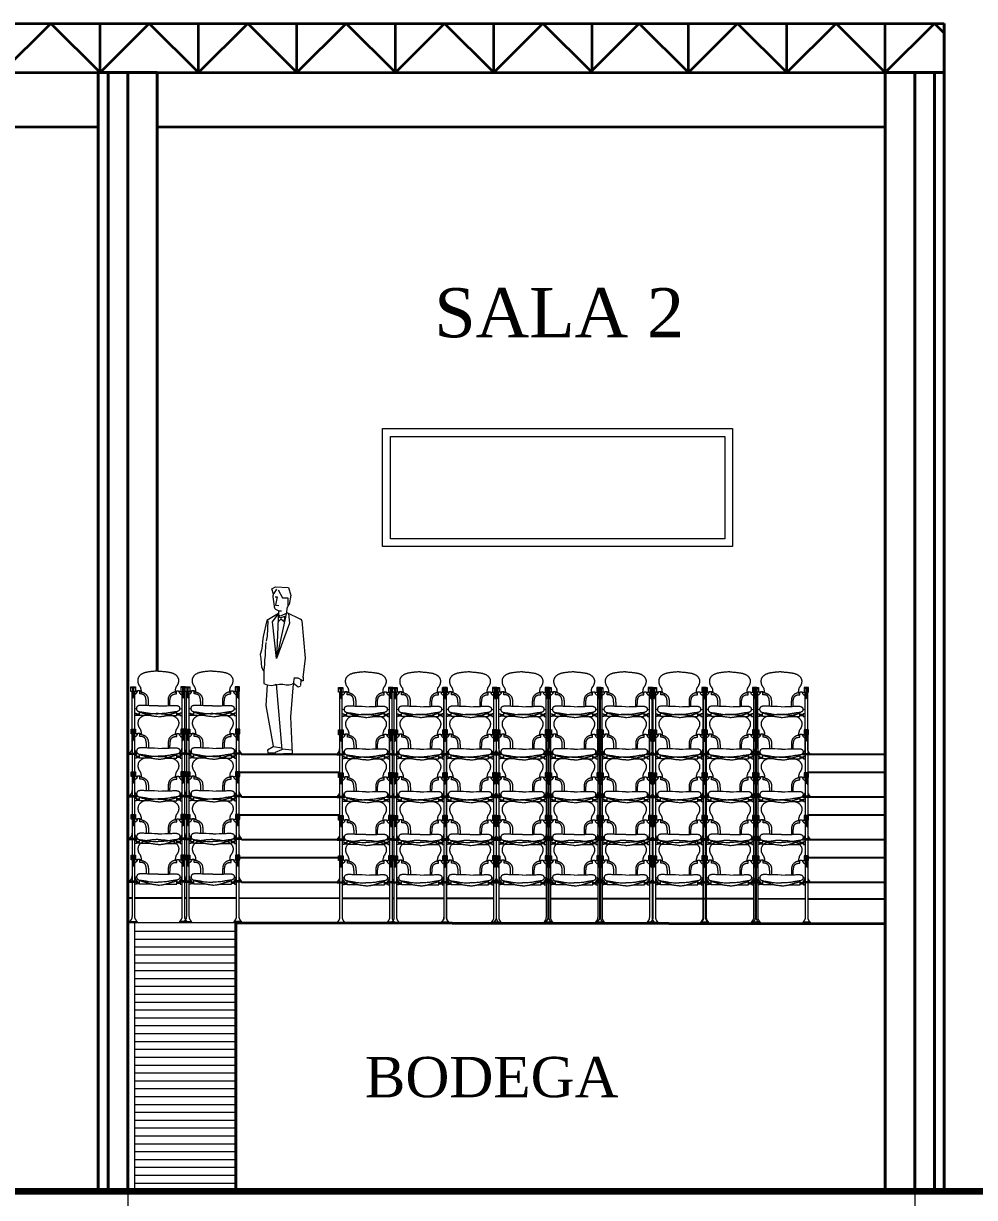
# Model space of a CAD drawing. Header units: millimetres. Extents: x 202 to 406, y -88 to 148.
# Drawn here: x 291.27 to 300.94, y -2.14 to 9.8 of the extents above; entities that cross this region are included whole.
import ezdxf

# ---------------------------------------------------------------- set-up
doc = ezdxf.new("R2010")
doc.units = ezdxf.units.MM
doc.header["$LTSCALE"] = 0.065
doc.linetypes.add('DASHDOT', pattern=[25.4, 12.7, -6.35, 0, -6.35])
doc.layers.get('0').update_dxf_attribs({"lineweight": 0})
for name, color, linetype, lineweight in [('accesos', 80, 'Continuous', 15), ('ejes', 1, 'DASHDOT', 0), ('escaleras', 90, 'Continuous', 25), ('ESTRUCTURA', 183, 'Continuous', 35), ('LINEA DE TIERRA', 183, 'Continuous', 90), ('muebles', 140, 'Continuous', 0), ('muros', 50, 'Continuous', 40)]:
    doc.layers.add(name, color=color, linetype=linetype, lineweight=lineweight)

# ---------------------------------------------------------------- blocks, each defined once
blk = doc.blocks.new('Var257a')
at = {"linetype": 'Continuous'}
for p, q in [((-28.942, -47.709), (-28.942, -47.717)), ((-28.931, -47.709), (-28.942, -47.709)), ((-28.942, -47.717), (-28.934, -47.717)), ((-28.892, -47.709), (-28.907, -47.709)), ((-28.892, -47.716), (-28.907, -47.716)), ((-28.547, -47.709), (-28.533, -47.709)), ((-28.547, -47.716), (-28.533, -47.716)), ((-28.509, -47.709), (-28.498, -47.709)), ((-28.498, -47.717), (-28.507, -47.717)), ((-28.498, -47.709), (-28.498, -47.717)), ((-28.94, -47.89), (-28.961, -47.882)), ((-28.942, -47.937), (-28.91, -47.937)), ((-28.942, -47.95), (-28.91, -47.95)), ((-28.498, -47.937), (-28.53, -47.937)), ((-28.498, -47.95), (-28.53, -47.95)), ((-28.501, -47.89), (-28.48, -47.882)), ((-29.013, -48.348), (-28.935, -48.348)), ((-29.01, -48.336), (-28.938, -48.336)), ((-28.427, -48.348), (-28.506, -48.348)), ((-28.431, -48.336), (-28.503, -48.336))]:
    blk.add_line(p, q, dxfattribs=at)
for points in [[(-28.72, -47.504), (-28.73, -47.504), (-28.74, -47.504), (-28.749, -47.505), (-28.758, -47.505), (-28.766, -47.506), (-28.773, -47.507), (-28.781, -47.507), (-28.787, -47.508), (-28.794, -47.509), (-28.801, -47.51), (-28.807, -47.511), (-28.813, -47.512), (-28.818, -47.512), (-28.824, -47.513), (-28.829, -47.514), (-28.834, -47.515), (-28.839, -47.516), (-28.844, -47.517), (-28.848, -47.518), (-28.852, -47.519), (-28.856, -47.521), (-28.86, -47.522), (-28.865, -47.523), (-28.868, -47.525), (-28.872, -47.526), (-28.876, -47.528), (-28.88, -47.53), (-28.884, -47.532), (-28.888, -47.535), (-28.892, -47.537), (-28.895, -47.539), (-28.899, -47.542), (-28.902, -47.545), (-28.905, -47.548), (-28.908, -47.551), (-28.911, -47.554), (-28.913, -47.558), (-28.915, -47.561), (-28.918, -47.564), (-28.92, -47.568), (-28.921, -47.571), (-28.923, -47.575), (-28.924, -47.578), (-28.925, -47.582), (-28.926, -47.585), (-28.926, -47.589), (-28.927, -47.592), (-28.927, -47.596), (-28.927, -47.599), (-28.927, -47.603), (-28.927, -47.606), (-28.927, -47.61), (-28.926, -47.613), (-28.925, -47.616), (-28.925, -47.62), (-28.924, -47.623), (-28.923, -47.626), (-28.922, -47.629), (-28.921, -47.632), (-28.92, -47.635), (-28.918, -47.638), (-28.917, -47.641), (-28.915, -47.644), (-28.914, -47.646), (-28.912, -47.649), (-28.911, -47.651), (-28.909, -47.654), (-28.907, -47.657), (-28.905, -47.659), (-28.904, -47.662), (-28.902, -47.665), (-28.9, -47.667), (-28.899, -47.67), (-28.897, -47.68), (-28.896, -47.684), (-28.894, -47.689), (-28.894, -47.695), (-28.893, -47.702), (-28.892, -47.71), (-28.892, -47.716)], [(-28.72, -47.504), (-28.709, -47.504), (-28.699, -47.504), (-28.69, -47.505), (-28.681, -47.505), (-28.673, -47.506), (-28.666, -47.507), (-28.659, -47.507), (-28.652, -47.508), (-28.645, -47.509), (-28.639, -47.51), (-28.633, -47.511), (-28.627, -47.512), (-28.621, -47.512), (-28.615, -47.513), (-28.61, -47.514), (-28.605, -47.515), (-28.6, -47.516), (-28.596, -47.517), (-28.591, -47.518), (-28.587, -47.519), (-28.583, -47.521), (-28.579, -47.522), (-28.575, -47.523), (-28.571, -47.525), (-28.567, -47.526), (-28.563, -47.528), (-28.559, -47.53), (-28.555, -47.532), (-28.551, -47.535), (-28.548, -47.537), (-28.544, -47.539), (-28.541, -47.542), (-28.537, -47.545), (-28.534, -47.548), (-28.531, -47.551), (-28.529, -47.554), (-28.526, -47.558), (-28.524, -47.561), (-28.522, -47.564), (-28.52, -47.568), (-28.518, -47.571), (-28.517, -47.575), (-28.515, -47.578), (-28.514, -47.582), (-28.514, -47.585), (-28.513, -47.589), (-28.512, -47.592), (-28.512, -47.596), (-28.512, -47.599), (-28.512, -47.603), (-28.512, -47.606), (-28.513, -47.61), (-28.513, -47.613), (-28.514, -47.616), (-28.515, -47.62), (-28.515, -47.623), (-28.516, -47.626), (-28.517, -47.629), (-28.519, -47.632), (-28.52, -47.635), (-28.521, -47.638), (-28.522, -47.641), (-28.524, -47.644), (-28.525, -47.646), (-28.527, -47.649), (-28.529, -47.651), (-28.53, -47.654), (-28.532, -47.657), (-28.534, -47.659), (-28.536, -47.662), (-28.537, -47.665), (-28.539, -47.667), (-28.541, -47.67), (-28.542, -47.68), (-28.544, -47.684), (-28.545, -47.689), (-28.546, -47.695), (-28.547, -47.702), (-28.547, -47.71), (-28.547, -47.716)], [(-28.98, -47.71), (-28.997, -47.71), (-28.997, -47.662), (-28.951, -47.662), (-28.951, -47.71), (-28.969, -47.71)], [(-28.997, -47.671), (-28.951, -47.671)], [(-28.98, -47.671), (-28.98, -47.705), (-28.98, -47.73), (-28.98, -47.747), (-28.981, -47.759), (-28.981, -47.766), (-28.981, -47.77), (-28.981, -47.771), (-28.981, -47.771), (-28.981, -47.771), (-28.981, -47.771), (-28.981, -47.772), (-28.981, -47.772), (-28.981, -47.772), (-28.981, -47.773), (-28.981, -47.773), (-28.982, -47.773), (-28.982, -47.774), (-28.982, -47.774), (-28.982, -47.775), (-28.983, -47.776), (-28.983, -47.777), (-28.984, -47.779), (-28.986, -47.781), (-28.987, -47.784)], [(-28.987, -47.71), (-28.987, -48.279)], [(-28.969, -47.671), (-28.969, -47.705), (-28.968, -47.73), (-28.968, -47.747), (-28.968, -47.759), (-28.968, -47.766), (-28.968, -47.77), (-28.968, -47.771), (-28.968, -47.771), (-28.968, -47.771), (-28.968, -47.771), (-28.968, -47.772), (-28.968, -47.772), (-28.968, -47.772), (-28.967, -47.773), (-28.967, -47.773), (-28.967, -47.773), (-28.967, -47.774), (-28.967, -47.774), (-28.967, -47.775), (-28.966, -47.776), (-28.965, -47.778), (-28.964, -47.78), (-28.962, -47.782), (-28.961, -47.785)], [(-28.93, -47.705), (-28.932, -47.711), (-28.933, -47.715), (-28.935, -47.719), (-28.937, -47.722), (-28.938, -47.725), (-28.94, -47.727), (-28.942, -47.729), (-28.943, -47.731), (-28.945, -47.732), (-28.946, -47.734), (-28.948, -47.735), (-28.95, -47.737), (-28.952, -47.738), (-28.954, -47.74), (-28.957, -47.742), (-28.961, -47.744)], [(-28.961, -47.71), (-28.961, -48.279)], [(-28.907, -47.736), (-28.907, -47.705), (-28.93, -47.705)], [(-28.84, -47.854), (-28.84, -47.846), (-28.84, -47.84), (-28.84, -47.833), (-28.84, -47.828), (-28.84, -47.823), (-28.84, -47.819), (-28.84, -47.815), (-28.841, -47.811), (-28.841, -47.808), (-28.841, -47.806), (-28.841, -47.804), (-28.841, -47.801), (-28.841, -47.8), (-28.842, -47.798), (-28.842, -47.796), (-28.842, -47.794), (-28.842, -47.793), (-28.843, -47.791), (-28.843, -47.789), (-28.843, -47.787), (-28.843, -47.785), (-28.844, -47.784), (-28.844, -47.782), (-28.844, -47.78), (-28.845, -47.779), (-28.845, -47.777), (-28.845, -47.776), (-28.845, -47.775), (-28.846, -47.773), (-28.846, -47.772), (-28.847, -47.771), (-28.847, -47.77), (-28.847, -47.769), (-28.848, -47.768), (-28.848, -47.766), (-28.849, -47.765), (-28.849, -47.764), (-28.85, -47.763), (-28.85, -47.762), (-28.851, -47.761), (-28.851, -47.76), (-28.852, -47.759), (-28.852, -47.758), (-28.853, -47.757), (-28.854, -47.756), (-28.854, -47.755), (-28.855, -47.754), (-28.856, -47.753), (-28.857, -47.752), (-28.858, -47.751), (-28.858, -47.751), (-28.859, -47.75), (-28.86, -47.749), (-28.861, -47.748), (-28.862, -47.747), (-28.863, -47.747), (-28.864, -47.746), (-28.865, -47.745), (-28.866, -47.745), (-28.867, -47.744), (-28.868, -47.743), (-28.869, -47.743), (-28.87, -47.742), (-28.871, -47.742), (-28.872, -47.741), (-28.874, -47.741), (-28.875, -47.74), (-28.876, -47.74), (-28.878, -47.739), (-28.879, -47.739), (-28.88, -47.738), (-28.882, -47.738), (-28.883, -47.738), (-28.884, -47.737), (-28.885, -47.737), (-28.886, -47.737), (-28.887, -47.737), (-28.889, -47.737), (-28.89, -47.736), (-28.891, -47.736), (-28.892, -47.736), (-28.893, -47.736), (-28.895, -47.736), (-28.897, -47.736), (-28.899, -47.736), (-28.901, -47.736), (-28.904, -47.736), (-28.907, -47.736)], [(-28.892, -47.716), (-28.89, -47.716), (-28.886, -47.717), (-28.882, -47.718), (-28.879, -47.719), (-28.876, -47.72), (-28.874, -47.72), (-28.873, -47.721), (-28.871, -47.722), (-28.87, -47.722), (-28.868, -47.723), (-28.866, -47.724), (-28.864, -47.725), (-28.863, -47.726), (-28.86, -47.727), (-28.858, -47.728), (-28.856, -47.73), (-28.854, -47.731), (-28.851, -47.733), (-28.849, -47.735), (-28.846, -47.737), (-28.844, -47.74), (-28.841, -47.742), (-28.839, -47.745), (-28.837, -47.747), (-28.834, -47.75), (-28.833, -47.753), (-28.831, -47.755), (-28.83, -47.758), (-28.828, -47.761), (-28.827, -47.764), (-28.826, -47.767), (-28.825, -47.77), (-28.824, -47.773), (-28.824, -47.776), (-28.823, -47.779), (-28.823, -47.782), (-28.822, -47.785), (-28.822, -47.788), (-28.822, -47.791), (-28.821, -47.794), (-28.821, -47.797), (-28.821, -47.8), (-28.821, -47.804), (-28.821, -47.807), (-28.82, -47.811), (-28.82, -47.815), (-28.82, -47.819), (-28.82, -47.824), (-28.82, -47.83), (-28.82, -47.835), (-28.82, -47.841), (-28.82, -47.846), (-28.82, -47.851), (-28.82, -47.854)], [(-28.547, -47.716), (-28.549, -47.716), (-28.554, -47.717), (-28.557, -47.718), (-28.56, -47.719), (-28.563, -47.72), (-28.565, -47.72), (-28.567, -47.721), (-28.568, -47.722), (-28.57, -47.722), (-28.571, -47.723), (-28.573, -47.724), (-28.575, -47.725), (-28.577, -47.726), (-28.579, -47.727), (-28.581, -47.728), (-28.583, -47.73), (-28.586, -47.731), (-28.588, -47.733), (-28.591, -47.735), (-28.593, -47.737), (-28.596, -47.74), (-28.598, -47.742), (-28.601, -47.745), (-28.603, -47.747), (-28.605, -47.75), (-28.607, -47.753), (-28.608, -47.755), (-28.61, -47.758), (-28.611, -47.761), (-28.612, -47.764), (-28.613, -47.767), (-28.614, -47.77), (-28.615, -47.773), (-28.616, -47.776), (-28.616, -47.779), (-28.617, -47.782), (-28.617, -47.785), (-28.617, -47.788), (-28.618, -47.791), (-28.618, -47.794), (-28.618, -47.797), (-28.618, -47.8), (-28.619, -47.804), (-28.619, -47.807), (-28.619, -47.811), (-28.619, -47.815), (-28.619, -47.819), (-28.619, -47.824), (-28.619, -47.83), (-28.619, -47.835), (-28.619, -47.841), (-28.619, -47.846), (-28.619, -47.851), (-28.619, -47.854)], [(-28.601, -47.854), (-28.601, -47.846), (-28.601, -47.84), (-28.601, -47.833), (-28.601, -47.828), (-28.6, -47.823), (-28.6, -47.819), (-28.6, -47.815), (-28.6, -47.811), (-28.6, -47.808), (-28.6, -47.806), (-28.6, -47.804), (-28.599, -47.801), (-28.599, -47.8), (-28.599, -47.798), (-28.599, -47.796), (-28.599, -47.794), (-28.598, -47.793), (-28.598, -47.791), (-28.598, -47.789), (-28.598, -47.787), (-28.597, -47.785), (-28.597, -47.784), (-28.597, -47.782), (-28.596, -47.78), (-28.596, -47.779), (-28.596, -47.777), (-28.595, -47.776), (-28.595, -47.775), (-28.595, -47.773), (-28.594, -47.772), (-28.594, -47.771), (-28.594, -47.77), (-28.593, -47.769), (-28.593, -47.768), (-28.592, -47.766), (-28.592, -47.765), (-28.591, -47.764), (-28.591, -47.763), (-28.59, -47.762), (-28.59, -47.761), (-28.589, -47.76), (-28.589, -47.759), (-28.588, -47.758), (-28.588, -47.757), (-28.587, -47.756), (-28.586, -47.755), (-28.586, -47.754), (-28.585, -47.753), (-28.584, -47.752), (-28.583, -47.751), (-28.582, -47.751), (-28.581, -47.75), (-28.58, -47.749), (-28.579, -47.748), (-28.578, -47.747), (-28.577, -47.747), (-28.576, -47.746), (-28.575, -47.745), (-28.574, -47.745), (-28.573, -47.744), (-28.573, -47.743), (-28.572, -47.743), (-28.57, -47.742), (-28.569, -47.742), (-28.568, -47.741), (-28.567, -47.741), (-28.566, -47.74), (-28.564, -47.74), (-28.563, -47.739), (-28.562, -47.739), (-28.56, -47.738), (-28.559, -47.738), (-28.558, -47.738), (-28.557, -47.737), (-28.555, -47.737), (-28.554, -47.737), (-28.553, -47.737), (-28.552, -47.737), (-28.551, -47.736), (-28.55, -47.736), (-28.548, -47.736), (-28.547, -47.736), (-28.546, -47.736), (-28.544, -47.736), (-28.542, -47.736), (-28.54, -47.736), (-28.537, -47.736), (-28.533, -47.736)], [(-28.533, -47.736), (-28.533, -47.705), (-28.511, -47.705)], [(-28.511, -47.705), (-28.509, -47.711), (-28.507, -47.715), (-28.506, -47.719), (-28.504, -47.722), (-28.502, -47.725), (-28.501, -47.727), (-28.499, -47.729), (-28.497, -47.731), (-28.496, -47.732), (-28.494, -47.734), (-28.493, -47.735), (-28.491, -47.737), (-28.489, -47.738), (-28.486, -47.74), (-28.483, -47.742), (-28.48, -47.744)], [(-28.46, -47.71), (-28.444, -47.71), (-28.444, -47.662), (-28.489, -47.662), (-28.489, -47.71), (-28.472, -47.71)], [(-28.444, -47.671), (-28.489, -47.671)], [(-28.472, -47.671), (-28.472, -47.705), (-28.472, -47.73), (-28.472, -47.747), (-28.472, -47.759), (-28.472, -47.766), (-28.473, -47.77), (-28.473, -47.771), (-28.473, -47.771), (-28.473, -47.771), (-28.473, -47.771), (-28.473, -47.772), (-28.473, -47.772), (-28.473, -47.772), (-28.473, -47.773), (-28.473, -47.773), (-28.473, -47.773), (-28.473, -47.774), (-28.474, -47.774), (-28.474, -47.775), (-28.475, -47.776), (-28.475, -47.778), (-28.477, -47.78), (-28.478, -47.782), (-28.48, -47.785)], [(-28.48, -47.71), (-28.48, -48.279)], [(-28.46, -47.671), (-28.46, -47.705), (-28.46, -47.73), (-28.46, -47.747), (-28.46, -47.759), (-28.46, -47.766), (-28.46, -47.77), (-28.46, -47.771), (-28.46, -47.771), (-28.46, -47.771), (-28.46, -47.771), (-28.459, -47.772), (-28.459, -47.772), (-28.459, -47.772), (-28.459, -47.773), (-28.459, -47.773), (-28.459, -47.773), (-28.459, -47.774), (-28.459, -47.774), (-28.458, -47.775), (-28.458, -47.776), (-28.457, -47.777), (-28.456, -47.779), (-28.455, -47.781), (-28.453, -47.784)], [(-28.453, -47.71), (-28.453, -48.279)], [(-28.72, -47.857), (-28.757, -47.856), (-28.787, -47.855), (-28.811, -47.855), (-28.831, -47.854), (-28.846, -47.853), (-28.858, -47.853), (-28.868, -47.852), (-28.876, -47.852), (-28.884, -47.852), (-28.89, -47.852), (-28.896, -47.852), (-28.901, -47.852), (-28.906, -47.852), (-28.91, -47.853), (-28.914, -47.854), (-28.918, -47.855), (-28.921, -47.856), (-28.924, -47.857), (-28.926, -47.858), (-28.928, -47.859), (-28.93, -47.861), (-28.932, -47.863), (-28.934, -47.864), (-28.935, -47.866), (-28.936, -47.868), (-28.937, -47.87), (-28.938, -47.873), (-28.939, -47.875), (-28.939, -47.877), (-28.94, -47.879), (-28.94, -47.881), (-28.94, -47.883), (-28.94, -47.885), (-28.94, -47.888), (-28.94, -47.89), (-28.939, -47.892), (-28.939, -47.894), (-28.938, -47.895), (-28.938, -47.897), (-28.937, -47.899), (-28.935, -47.901), (-28.934, -47.903), (-28.933, -47.904), (-28.931, -47.906), (-28.93, -47.908), (-28.928, -47.909), (-28.926, -47.91), (-28.924, -47.911), (-28.922, -47.912), (-28.92, -47.913), (-28.918, -47.914), (-28.916, -47.915), (-28.914, -47.915), (-28.911, -47.916), (-28.908, -47.916), (-28.905, -47.917), (-28.902, -47.917), (-28.899, -47.918), (-28.895, -47.918), (-28.891, -47.919), (-28.887, -47.919), (-28.883, -47.92), (-28.879, -47.92), (-28.875, -47.921), (-28.871, -47.921), (-28.867, -47.922), (-28.862, -47.923), (-28.858, -47.923), (-28.853, -47.924), (-28.847, -47.925), (-28.84, -47.926), (-28.833, -47.928), (-28.825, -47.929), (-28.815, -47.931), (-28.804, -47.932), (-28.792, -47.933), (-28.777, -47.935), (-28.761, -47.936), (-28.742, -47.937), (-28.72, -47.937)], [(-28.72, -47.857), (-28.684, -47.856), (-28.654, -47.855), (-28.63, -47.855), (-28.61, -47.854), (-28.595, -47.853), (-28.582, -47.853), (-28.572, -47.852), (-28.564, -47.852), (-28.557, -47.852), (-28.55, -47.852), (-28.544, -47.852), (-28.539, -47.852), (-28.534, -47.852), (-28.53, -47.853), (-28.526, -47.854), (-28.523, -47.855), (-28.52, -47.856), (-28.517, -47.857), (-28.515, -47.858), (-28.512, -47.859), (-28.51, -47.861), (-28.508, -47.863), (-28.507, -47.864), (-28.505, -47.866), (-28.504, -47.868), (-28.503, -47.87), (-28.502, -47.873), (-28.502, -47.875), (-28.501, -47.877), (-28.501, -47.879), (-28.501, -47.881), (-28.501, -47.883), (-28.501, -47.885), (-28.501, -47.888), (-28.501, -47.89), (-28.501, -47.892), (-28.502, -47.894), (-28.502, -47.895), (-28.503, -47.897), (-28.504, -47.899), (-28.505, -47.901), (-28.506, -47.903), (-28.508, -47.904), (-28.509, -47.906), (-28.511, -47.908), (-28.513, -47.909), (-28.515, -47.91), (-28.517, -47.911), (-28.518, -47.912), (-28.52, -47.913), (-28.523, -47.914), (-28.525, -47.915), (-28.527, -47.915), (-28.53, -47.916), (-28.532, -47.916), (-28.535, -47.917), (-28.539, -47.917), (-28.542, -47.918), (-28.546, -47.918), (-28.55, -47.919), (-28.554, -47.919), (-28.558, -47.92), (-28.562, -47.92), (-28.566, -47.921), (-28.57, -47.921), (-28.574, -47.922), (-28.578, -47.923), (-28.583, -47.923), (-28.588, -47.924), (-28.594, -47.925), (-28.6, -47.926), (-28.608, -47.928), (-28.616, -47.929), (-28.625, -47.931), (-28.636, -47.932), (-28.649, -47.933), (-28.663, -47.935), (-28.68, -47.936), (-28.698, -47.937), (-28.72, -47.937)], [(-28.961, -47.93), (-28.942, -47.93), (-28.942, -47.956), (-28.961, -47.956)], [(-28.72, -47.967), (-28.734, -47.966), (-28.745, -47.965), (-28.755, -47.964), (-28.763, -47.963), (-28.77, -47.962), (-28.776, -47.961), (-28.781, -47.96), (-28.786, -47.959), (-28.79, -47.958), (-28.794, -47.957), (-28.798, -47.956), (-28.802, -47.955), (-28.805, -47.954), (-28.809, -47.953), (-28.812, -47.952), (-28.815, -47.951), (-28.818, -47.95), (-28.822, -47.949), (-28.825, -47.948), (-28.828, -47.947), (-28.831, -47.945), (-28.835, -47.944), (-28.838, -47.943), (-28.842, -47.942), (-28.845, -47.941), (-28.849, -47.94), (-28.853, -47.939), (-28.856, -47.938), (-28.86, -47.937), (-28.863, -47.936), (-28.866, -47.935), (-28.868, -47.934), (-28.871, -47.934), (-28.873, -47.933), (-28.874, -47.933), (-28.876, -47.932), (-28.877, -47.932), (-28.879, -47.931), (-28.88, -47.931), (-28.882, -47.931), (-28.884, -47.93), (-28.886, -47.929), (-28.888, -47.929), (-28.89, -47.928), (-28.893, -47.927), (-28.895, -47.927), (-28.897, -47.926), (-28.899, -47.925), (-28.9, -47.925), (-28.902, -47.924), (-28.903, -47.924), (-28.905, -47.923), (-28.906, -47.922), (-28.907, -47.922), (-28.908, -47.921), (-28.908, -47.92), (-28.909, -47.92), (-28.91, -47.919), (-28.91, -47.918), (-28.911, -47.918), (-28.911, -47.917), (-28.911, -47.917), (-28.912, -47.916), (-28.912, -47.916)], [(-28.8, -47.956), (-28.91, -47.956), (-28.91, -47.918)], [(-28.72, -47.967), (-28.707, -47.966), (-28.695, -47.965), (-28.686, -47.964), (-28.677, -47.963), (-28.671, -47.962), (-28.665, -47.961), (-28.659, -47.96), (-28.655, -47.959), (-28.65, -47.958), (-28.646, -47.957), (-28.643, -47.956), (-28.639, -47.955), (-28.635, -47.954), (-28.632, -47.953), (-28.629, -47.952), (-28.626, -47.951), (-28.622, -47.95), (-28.619, -47.949), (-28.616, -47.948), (-28.613, -47.947), (-28.609, -47.945), (-28.606, -47.944), (-28.602, -47.943), (-28.599, -47.942), (-28.595, -47.941), (-28.592, -47.94), (-28.588, -47.939), (-28.584, -47.938), (-28.581, -47.937), (-28.578, -47.936), (-28.575, -47.935), (-28.572, -47.934), (-28.57, -47.934), (-28.568, -47.933), (-28.566, -47.933), (-28.565, -47.932), (-28.563, -47.932), (-28.562, -47.931), (-28.56, -47.931), (-28.558, -47.931), (-28.557, -47.93), (-28.555, -47.929), (-28.552, -47.929), (-28.55, -47.928), (-28.548, -47.927), (-28.546, -47.927), (-28.544, -47.926), (-28.542, -47.925), (-28.54, -47.925), (-28.539, -47.924), (-28.537, -47.924), (-28.536, -47.923), (-28.535, -47.922), (-28.534, -47.922), (-28.533, -47.921), (-28.532, -47.92), (-28.532, -47.92), (-28.531, -47.919), (-28.53, -47.918), (-28.53, -47.918), (-28.53, -47.917), (-28.529, -47.917), (-28.529, -47.916), (-28.529, -47.916)], [(-28.641, -47.956), (-28.53, -47.956), (-28.53, -47.918)], [(-28.48, -47.93), (-28.498, -47.93), (-28.498, -47.956), (-28.48, -47.956)], [(-28.987, -48.279), (-28.987, -48.285), (-28.988, -48.289), (-28.988, -48.293), (-28.988, -48.295), (-28.988, -48.298), (-28.988, -48.299), (-28.989, -48.301), (-28.989, -48.302), (-28.989, -48.303), (-28.99, -48.304), (-28.99, -48.305), (-28.99, -48.306), (-28.991, -48.307), (-28.991, -48.308), (-28.991, -48.309), (-28.992, -48.31), (-28.992, -48.31), (-28.992, -48.311), (-28.993, -48.312), (-28.993, -48.312), (-28.994, -48.313), (-28.994, -48.314), (-28.995, -48.315), (-28.996, -48.316), (-28.996, -48.317), (-28.997, -48.318), (-28.997, -48.319), (-28.998, -48.32), (-28.999, -48.321), (-28.999, -48.322), (-29, -48.323), (-29.001, -48.324), (-29.001, -48.325), (-29.002, -48.326), (-29.003, -48.326), (-29.003, -48.327), (-29.004, -48.328), (-29.004, -48.329), (-29.005, -48.329), (-29.006, -48.33), (-29.006, -48.331), (-29.007, -48.331), (-29.007, -48.332), (-29.008, -48.333), (-29.008, -48.334), (-29.009, -48.335), (-29.01, -48.335), (-29.01, -48.336), (-29.011, -48.337), (-29.011, -48.338), (-29.012, -48.34), (-29.012, -48.341), (-29.012, -48.342), (-29.013, -48.344), (-29.013, -48.346), (-29.013, -48.348)], [(-28.961, -48.279), (-28.96, -48.285), (-28.96, -48.289), (-28.96, -48.293), (-28.96, -48.295), (-28.96, -48.298), (-28.959, -48.299), (-28.959, -48.301), (-28.959, -48.302), (-28.959, -48.303), (-28.958, -48.304), (-28.958, -48.305), (-28.958, -48.306), (-28.957, -48.307), (-28.957, -48.308), (-28.957, -48.309), (-28.956, -48.31), (-28.956, -48.31), (-28.955, -48.311), (-28.955, -48.312), (-28.954, -48.312), (-28.954, -48.313), (-28.953, -48.314), (-28.953, -48.315), (-28.952, -48.316), (-28.952, -48.317), (-28.951, -48.318), (-28.95, -48.319), (-28.95, -48.32), (-28.949, -48.321), (-28.948, -48.322), (-28.948, -48.323), (-28.947, -48.324), (-28.946, -48.325), (-28.946, -48.326), (-28.945, -48.326), (-28.945, -48.327), (-28.944, -48.328), (-28.943, -48.329), (-28.943, -48.329), (-28.942, -48.33), (-28.942, -48.331), (-28.941, -48.331), (-28.941, -48.332), (-28.94, -48.333), (-28.939, -48.334), (-28.939, -48.335), (-28.938, -48.335), (-28.938, -48.336), (-28.937, -48.337), (-28.937, -48.338), (-28.936, -48.34), (-28.936, -48.341), (-28.935, -48.342), (-28.935, -48.344), (-28.935, -48.346), (-28.935, -48.348)], [(-28.48, -48.279), (-28.48, -48.285), (-28.48, -48.289), (-28.481, -48.293), (-28.481, -48.295), (-28.481, -48.298), (-28.481, -48.299), (-28.481, -48.301), (-28.482, -48.302), (-28.482, -48.303), (-28.482, -48.304), (-28.483, -48.305), (-28.483, -48.306), (-28.483, -48.307), (-28.484, -48.308), (-28.484, -48.309), (-28.484, -48.31), (-28.485, -48.31), (-28.485, -48.311), (-28.486, -48.312), (-28.486, -48.312), (-28.487, -48.313), (-28.487, -48.314), (-28.488, -48.315), (-28.488, -48.316), (-28.489, -48.317), (-28.49, -48.318), (-28.49, -48.319), (-28.491, -48.32), (-28.492, -48.321), (-28.492, -48.322), (-28.493, -48.323), (-28.493, -48.324), (-28.494, -48.325), (-28.495, -48.326), (-28.495, -48.326), (-28.496, -48.327), (-28.497, -48.328), (-28.497, -48.329), (-28.498, -48.329), (-28.498, -48.33), (-28.499, -48.331), (-28.499, -48.331), (-28.5, -48.332), (-28.501, -48.333), (-28.501, -48.334), (-28.502, -48.335), (-28.502, -48.335), (-28.503, -48.336), (-28.503, -48.337), (-28.504, -48.338), (-28.504, -48.34), (-28.505, -48.341), (-28.505, -48.342), (-28.505, -48.344), (-28.506, -48.346), (-28.506, -48.348)], [(-28.453, -48.279), (-28.453, -48.285), (-28.453, -48.289), (-28.453, -48.293), (-28.453, -48.295), (-28.452, -48.298), (-28.452, -48.299), (-28.452, -48.301), (-28.452, -48.302), (-28.451, -48.303), (-28.451, -48.304), (-28.451, -48.305), (-28.45, -48.306), (-28.45, -48.307), (-28.45, -48.308), (-28.449, -48.309), (-28.449, -48.31), (-28.449, -48.31), (-28.448, -48.311), (-28.448, -48.312), (-28.447, -48.312), (-28.447, -48.313), (-28.446, -48.314), (-28.446, -48.315), (-28.445, -48.316), (-28.444, -48.317), (-28.444, -48.318), (-28.443, -48.319), (-28.443, -48.32), (-28.442, -48.321), (-28.441, -48.322), (-28.441, -48.323), (-28.44, -48.324), (-28.439, -48.325), (-28.439, -48.326), (-28.438, -48.326), (-28.437, -48.327), (-28.437, -48.328), (-28.436, -48.329), (-28.436, -48.329), (-28.435, -48.33), (-28.434, -48.331), (-28.434, -48.331), (-28.433, -48.332), (-28.433, -48.333), (-28.432, -48.334), (-28.432, -48.335), (-28.431, -48.335), (-28.431, -48.336), (-28.43, -48.337), (-28.43, -48.338), (-28.429, -48.34), (-28.429, -48.341), (-28.428, -48.342), (-28.428, -48.344), (-28.428, -48.346), (-28.427, -48.348)]]:
    blk.add_lwpolyline(points, dxfattribs=at)
blk = doc.blocks.new('Eschum02')
at = {"color": 0, "linetype": 'ByBlock'}
for p, q in [((-0.112, 1.676), (-0.076, 1.698)), ((-0.098, 1.624), (-0.112, 1.676)), ((-0.067, 1.672), (-0.095, 1.631)), ((-0.076, 1.698), (0.057, 1.69)), ((0.057, 1.69), (0.079, 1.609)), ((-0.103, 1.597), (-0.091, 1.502)), ((-0.081, 1.595), (-0.061, 1.595)), ((-0.061, 1.595), (-0.075, 1.511)), ((-0.05, 1.668), (-0.005, 1.587)), ((-0.005, 1.587), (0.048, 1.587)), ((0.048, 1.587), (0.048, 1.506)), ((0.078, 1.613), (0.061, 1.517)), ((-0.076, 1.471), (-0.049, 1.455)), ((-0.075, 1.511), (-0.042, 1.507)), ((-0.047, 1.452), (-0.067, 0.97)), ((0.037, 1.436), (-0.067, 0.97)), ((-0.049, 1.454), (-0.014, 1.454)), ((0.039, 1.482), (0.035, 1.433)), ((0.06, 1.517), (0.039, 1.482)), ((0.04, 1.435), (0.179, 1.368)), ((-0.164, 1.355), (-0.203, 1.193)), ((-0.164, 1.359), (-0.045, 1.428)), ((-0.155, 1.353), (-0.162, 1.195)), ((-0.107, 1.342), (-0.049, 1.419)), ((-0.067, 0.97), (-0.107, 1.342)), ((0.066, 1.327), (-0.067, 0.97)), ((-0.023, 1.368), (-0.053, 1.338)), ((-0.021, 1.381), (-0.048, 1.393)), ((-0.047, 1.414), (-0.03, 1.402)), ((0.038, 1.429), (-0.024, 1.398)), ((-0.023, 1.381), (0.014, 1.398)), ((0.012, 1.34), (-0.023, 1.368)), ((0.014, 1.398), (0.012, 1.34)), ((0.056, 1.426), (0.066, 1.327)), ((0.19, 1.352), (0.224, 0.972)), ((-0.161, 1.196), (-0.171, 1.146)), ((-0.211, 1.094), (-0.219, 1.054)), ((-0.207, 1.14), (-0.211, 1.094)), ((-0.203, 1.193), (-0.207, 1.14)), ((-0.179, 1.091), (-0.183, 1.035)), ((-0.174, 1.133), (-0.179, 1.091)), ((-0.219, 1.054), (-0.231, 1.008)), ((-0.231, 1.008), (-0.227, 0.968)), ((-0.227, 0.968), (-0.223, 0.922)), ((-0.183, 1), (-0.187, 0.951)), ((-0.183, 1.035), (-0.183, 1)), ((0.224, 0.972), (0.203, 0.777)), ((-0.223, 0.922), (-0.219, 0.882)), ((-0.219, 0.882), (-0.199, 0.843)), ((-0.187, 0.903), (-0.195, 0.854)), ((-0.195, 0.854), (-0.195, 0.714)), ((-0.187, 0.951), (-0.187, 0.903)), ((0.115, 0.777), (0.102, 0.707)), ((0.102, 0.721), (0.153, 0.679)), ((0.112, 0.772), (0.155, 0.772)), ((0.19, 0.749), (0.153, 0.77)), ((0.182, 0.693), (0.186, 0.749)), ((0.204, 0.743), (0.185, 0.743)), ((0.204, 0.78), (0.204, 0.743)), ((-0.195, 0.714), (-0.162, 0.7)), ((-0.162, 0.7), (-0.174, 0.491)), ((-0.162, 0.7), (-0.116, 0.693)), ((-0.116, 0.693), (-0.082, 0.7)), ((-0.082, 0.7), (-0.074, 0.707)), ((-0.07, 0.7), (-0.036, 0.707)), ((-0.07, 0.707), (-0.011, 0.041)), ((-0.036, 0.707), (-0.003, 0.707)), ((-0.003, 0.707), (0.031, 0.7)), ((0.031, 0.7), (0.064, 0.7)), ((0.064, 0.7), (0.09, 0.707)), ((0.079, 0.377), (0.106, 0.712)), ((0.105, 0.714), (0.092, 0.709)), ((0.153, 0.679), (0.178, 0.686)), ((-0.174, 0.491), (-0.099, 0.076)), ((0.098, 0.003), (0.079, 0.377)), ((-0.099, 0.072), (-0.158, 0.037)), ((-0.158, 0.037), (-0.154, 0.01)), ((-0.154, 0.01), (-0.091, 0.01)), ((-0.101, 0.075), (-0.009, 0.062)), ((-0.082, -0.004), (-0.078, 0.016)), ((0.094, 0.003), (-0.082, -0.004)), ((-0.078, 0.016), (-0.011, 0.043)), ((-0.012, 0.049), (0.097, 0.039))]:
    blk.add_line(p, q, dxfattribs=at)
for centre, radius, start, end in [((-0.053, 1.603), 0.05, 146.1208, 187.0254), ((-0.042, 1.508), 0.05, 187.0254, 227.2391), ((0.17, 1.35), 0.02, 5.0861, 64.0675)]:
    blk.add_arc(centre, radius, start, end, dxfattribs=at)

msp = doc.modelspace()

# ---------------------------------------------------------------- linework, layer by layer
at = {"layer": 'accesos'}
for points in [[(294.92, 5.68), (298.478, 5.68), (298.478, 4.48), (294.92, 4.48)], [(295, 5.6), (298.398, 5.6), (298.398, 4.56), (295, 4.56)]]:
    msp.add_lwpolyline(points, close=True, dxfattribs=at)
at = {"layer": 'ejes'}
for p, q in [((292.329, -2.073), (292.329, -7.755)), ((300.329, -2.073), (300.329, -7.755))]:
    msp.add_line(p, q, dxfattribs=at)
at = {"layer": 'escaleras'}
for p, q in [((294.456, 2.368), (293.483, 2.368)), ((300.029, 2.368), (299.265, 2.368)), ((294.482, 2.184), (293.46, 2.184)), ((300.029, 2.184), (299.242, 2.184)), ((294.457, 1.934), (293.485, 1.934)), ((300.029, 1.934), (299.267, 1.934)), ((294.482, 1.75), (293.46, 1.75)), ((300.029, 1.75), (299.242, 1.75)), ((294.457, 1.5), (293.485, 1.5)), ((300.029, 1.5), (299.267, 1.5)), ((294.473, 1.316), (293.469, 1.316)), ((300.029, 1.316), (299.251, 1.316)), ((294.457, 1.066), (293.485, 1.066)), ((300.029, 1.066), (299.267, 1.066)), ((292.372, 0.907), (292.329, 0.907)), ((292.88, 0.906), (292.399, 0.907)), ((292.925, 0.906), (292.906, 0.906)), ((293.433, 0.906), (292.952, 0.906)), ((294.482, 0.904), (293.46, 0.906)), ((294.989, 0.903), (294.509, 0.904)), ((295.035, 0.903), (295.016, 0.903)), ((295.543, 0.902), (295.062, 0.903)), ((296.048, 0.902), (295.568, 0.902)), ((296.075, 0.902), (296.075, 0.902)), ((296.582, 0.901), (296.102, 0.902)), ((296.609, 0.901), (296.6, 0.901)), ((297.107, 0.9), (296.626, 0.901)), ((297.134, 0.9), (297.124, 0.9)), ((297.631, 0.899), (297.151, 0.9)), ((297.668, 0.899), (297.658, 0.899)), ((298.175, 0.898), (297.695, 0.899)), ((298.202, 0.898), (298.183, 0.898)), ((298.69, 0.898), (298.21, 0.898)), ((298.717, 0.898), (298.707, 0.898)), ((299.215, 0.897), (298.734, 0.898)), ((300.029, 0.896), (299.242, 0.897)), ((300.029, 0.896), (299.242, 0.897))]:
    msp.add_line(p, q, dxfattribs=at)
at = {"layer": 'ESTRUCTURA'}
for p, q in [((276.629, 9.798), (300.629, 9.798)), ((291.047, 9.298), (291.547, 9.798)), ((291.547, 9.798), (292.048, 9.298)), ((292.048, 9.298), (292.048, 9.798)), ((292.048, 9.298), (292.548, 9.798)), ((292.548, 9.798), (293.048, 9.298)), ((293.048, 9.298), (293.048, 9.798)), ((293.048, 9.298), (293.549, 9.798)), ((293.549, 9.798), (294.049, 9.298)), ((294.049, 9.298), (294.049, 9.798)), ((294.049, 9.298), (294.549, 9.798)), ((294.549, 9.798), (295.05, 9.298)), ((295.05, 9.298), (295.55, 9.798)), ((295.05, 9.298), (295.05, 9.798)), ((295.55, 9.798), (296.05, 9.298)), ((296.05, 9.298), (296.05, 9.798)), ((296.05, 9.298), (296.55, 9.798)), ((296.55, 9.798), (297.051, 9.298)), ((297.029, 9.298), (297.529, 9.798)), ((297.051, 9.298), (297.051, 9.798)), ((297.529, 9.798), (298.029, 9.298)), ((298.029, 9.298), (298.029, 9.798)), ((298.029, 9.298), (298.529, 9.798)), ((298.529, 9.798), (299.03, 9.298)), ((299.03, 9.298), (299.53, 9.798)), ((299.03, 9.298), (299.03, 9.798)), ((299.53, 9.798), (300.03, 9.298)), ((300.03, 9.298), (300.03, 9.798)), ((300.03, 9.298), (300.531, 9.798)), ((300.531, 9.798), (300.629, 9.7)), ((256.029, 9.3), (300.629, 9.298)), ((284.629, 8.748), (292.029, 8.748)), ((292.629, 8.748), (300.029, 8.748))]:
    msp.add_line(p, q, dxfattribs=at)
at = {"layer": 'LINEA DE TIERRA'}
msp.add_line((245.88, -2.073), (306.057, -2.073), dxfattribs=at)
at = {"layer": 'muebles'}
for p, q in [((293.427, 0.656), (292.402, 0.656)), ((293.427, 0.567), (292.402, 0.567)), ((293.427, 0.487), (292.402, 0.487)), ((293.427, 0.487), (292.402, 0.487)), ((293.427, 0.407), (292.402, 0.407)), ((293.427, 0.327), (292.402, 0.327)), ((293.427, 0.247), (292.402, 0.247)), ((293.427, 0.167), (292.402, 0.167)), ((293.427, 0.087), (292.402, 0.087)), ((293.427, 0.007), (292.402, 0.007)), ((293.427, -0.073), (292.402, -0.073)), ((293.427, -0.153), (292.402, -0.153)), ((293.427, -0.233), (292.402, -0.233)), ((293.427, -0.313), (292.402, -0.313)), ((293.427, -0.393), (292.402, -0.393)), ((293.427, -0.473), (292.402, -0.473)), ((293.427, -0.553), (292.402, -0.553)), ((293.427, -0.633), (292.402, -0.633)), ((293.427, -0.713), (292.402, -0.713)), ((293.427, -0.713), (292.402, -0.713)), ((293.427, -0.793), (292.402, -0.793)), ((293.427, -0.873), (292.402, -0.873)), ((293.427, -0.953), (292.402, -0.953)), ((293.427, -1.033), (292.402, -1.033)), ((293.427, -1.113), (292.402, -1.113)), ((293.427, -1.193), (292.402, -1.193)), ((293.427, -1.273), (292.402, -1.273)), ((293.427, -1.353), (292.402, -1.353)), ((293.427, -1.433), (292.402, -1.433)), ((293.427, -1.513), (292.402, -1.513)), ((293.427, -1.593), (292.402, -1.593)), ((293.427, -1.673), (292.402, -1.673)), ((293.427, -1.753), (292.402, -1.753)), ((293.427, -1.833), (292.402, -1.833)), ((293.427, -1.913), (292.402, -1.913)), ((293.427, -1.993), (292.402, -1.993)), ((293.427, -2.073), (292.402, -2.073))]:
    msp.add_line(p, q, dxfattribs=at)
msp.add_lwpolyline([(293.427, 0.656), (293.427, -2.073), (292.402, -2.073), (292.402, 0.656)], dxfattribs=at)
at = {"layer": 'muros'}
for p, q in [((300.629, 9.798), (300.629, -2.073)), ((292.029, -2.073), (292.029, 9.298)), ((292.029, 9.298), (292.629, 9.298)), ((292.129, -2.073), (292.129, 9.298)), ((292.129, 9.298), (292.329, 9.298)), ((292.329, 9.298), (292.329, -2.073)), ((292.629, 9.298), (292.629, 3.214)), ((300.029, -2.073), (300.029, 9.298)), ((300.029, 9.298), (300.629, 9.298)), ((300.329, 9.298), (300.529, 9.298)), ((300.329, 9.298), (300.629, 9.298)), ((300.329, -2.073), (300.329, 9.298)), ((300.529, 9.298), (300.529, -2.073)), ((300.629, 9.298), (300.629, -2.073)), ((293.427, -2.073), (293.427, 0.656)), ((293.427, 0.656), (300.029, 0.646)), ((300.029, 0.646), (300.029, -2.073)), ((300.629, -2.073), (252.029, -2.073)), ((292.629, -2.073), (292.029, -2.073)), ((300.529, -2.073), (300.329, -2.073))]:
    msp.add_line(p, q, dxfattribs=at)

# ---------------------------------------------------------------- block references
msp.add_blockref('Eschum02', (293.908, 2.374))
at = {"layer": 'muebles'}
for p in [(321.358, 50.718), (321.911, 50.718), (323.468, 50.71), (324.021, 50.71), (324.527, 50.71), (325.061, 50.71), (325.586, 50.71), (326.11, 50.71), (326.654, 50.71), (327.169, 50.71), (327.693, 50.71), (321.36, 50.286), (321.913, 50.286), (323.47, 50.278), (324.023, 50.278), (324.528, 50.278), (325.062, 50.278), (325.587, 50.278), (326.112, 50.278), (326.655, 50.278), (327.17, 50.278), (327.695, 50.278), (321.36, 49.852), (321.913, 49.852), (323.47, 49.844), (324.023, 49.844), (324.528, 49.844), (325.062, 49.844), (325.587, 49.844), (326.112, 49.844), (326.655, 49.844), (327.17, 49.844), (327.695, 49.844), (321.36, 49.418), (321.913, 49.418), (323.47, 49.409), (324.023, 49.409), (324.528, 49.409), (325.062, 49.409), (325.587, 49.409), (326.112, 49.409), (326.655, 49.409), (327.17, 49.409), (327.695, 49.409), (321.36, 49.006), (321.913, 49.006), (323.47, 48.998), (324.023, 48.998), (324.528, 48.998), (325.062, 48.998), (325.587, 48.998), (326.112, 48.998), (326.655, 48.998), (327.17, 48.998), (327.695, 48.998)]:
    msp.add_blockref('Var257a', p, dxfattribs=at)

# ---------------------------------------------------------------- texts
at = {"layer": 'muros', "attachment_point": 1}
for s, insert, char_height, width in [('{\\fTimes New Roman|b0|i0|c0|p18;SALA 2}', (295.446, 7.108), 0.5, 2.6681), ('{\\fTimes New Roman|b0|i0|c0|p18;BODEGA}', (294.739, -0.707), 0.41, 6.6564)]:
    msp.add_mtext(s, dxfattribs=dict(at, insert=insert, char_height=char_height, width=width))

doc.saveas('drawing.dxf')
